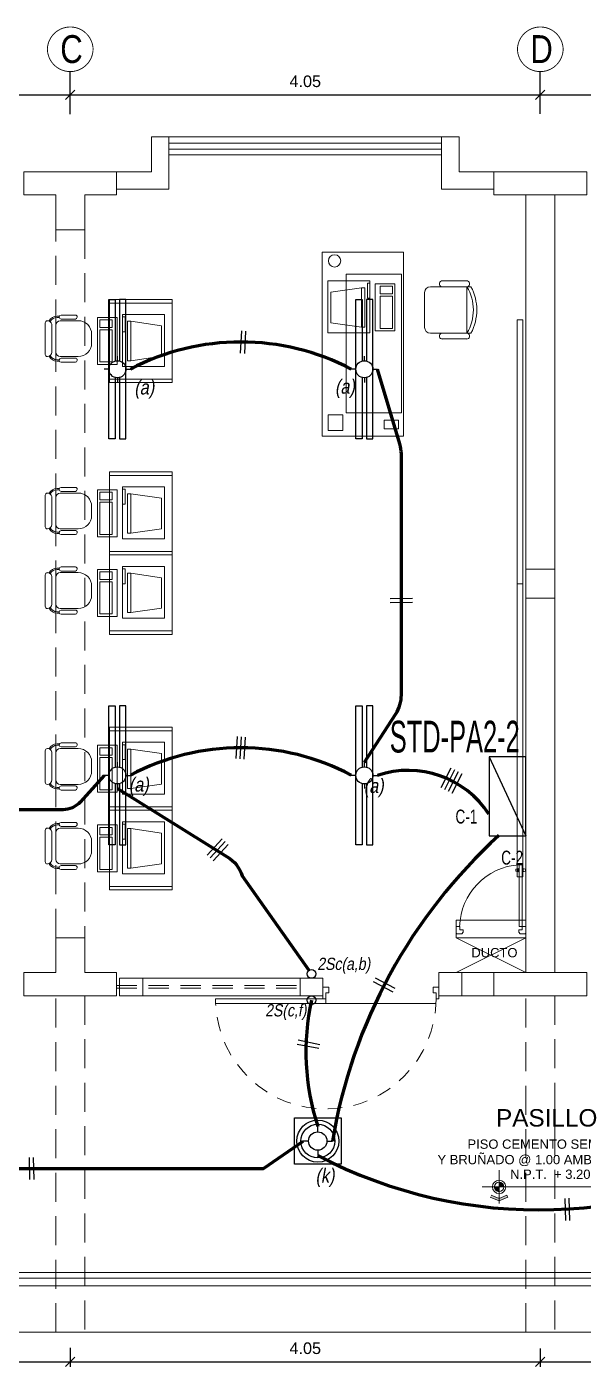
# Model space of a CAD drawing. Header units: millimetres. Extents: x 3354 to 3637, y 1117 to 1358.
# Drawn here: x 3386.53 to 3391.33, y 1168.26 to 1179.74 of the extents above; entities that cross this region are included whole.
import ezdxf

# ---------------------------------------------------------------- set-up
doc = ezdxf.new("R2010")
doc.units = ezdxf.units.MM
doc.linetypes.add('DASHED2', pattern=[0.375, 0.25, -0.125])
doc.linetypes.add('TRAZOS2', pattern=[0.225, 0.15, -0.075])
for name, color, linetype, lineweight in [('ACCESORIOS', 4, 'Continuous', 18), ('cables', 152, 'Continuous', 60), ('CASCO', 252, 'Continuous', 9), ('INTERRUP', 220, 'Continuous', 25), ('TABLERO', 122, 'Continuous', 25)]:
    doc.layers.add(name, color=color, linetype=linetype, lineweight=lineweight)
doc.layers.add('Efec-muebles', color=7, linetype='Continuous', lineweight=13, true_color=0x85826f)
doc.layers.add('LUMINARIAS', color=2, linetype='Continuous')
doc.styles.add('1', font='arial.ttf')
doc.styles.add('2-SIETE', font='ARIALN.TTF', dxfattribs={"height": 0.07})
doc.styles.add('BYE', font='ARIALN.TTF', dxfattribs={"oblique": 10, "height": 2})
doc.styles.get("Standard").update_dxf_attribs({"font": 'arial.ttf'})
doc.styles.add('style1', font='arial.ttf')
doc.styles.add('style2', font='arial.ttf')
doc.dimstyles.new('Esc  1  50', dxfattribs={"dimtxt": 0.1, "dimasz": 0.08, "dimexe": 0.2, "dimexo": 0.15, "dimgap": 0.065, "dimtad": 1, "dimzin": 4, "dimdsep": 46, "dimtxsty": 'Standard', "dimblk": 'OBLIQUE', "dimcen": 0.12, "dimdle": 0.15, "dimadec": 0, "dimazin": 0, "dimtfac": 1, "dimtix": 1, "dimtmove": 0, "dimatfit": 3, "dimldrblk": 'OBLIQUE', "dimfxl": 1, "dimarcsym": 0})

# ---------------------------------------------------------------- blocks, each defined once
blk = doc.blocks.new('RECTANG')
for p, q in [((1, 1), (0, 1)), ((0, 1), (0, 0)), ((1, 0), (1, 1)), ((0, 0), (1, 0))]:
    blk.add_line(p, q)
blk = doc.blocks.new('Silla-3')
at = {"color": 0}
for p, q in [((-0.085, 0.909), (0.085, 0.909)), ((-0.447, 0.601), (-0.447, 0.329)), ((-0.404, 0.635), (-0.413, 0.635)), ((-0.37, 0.329), (-0.37, 0.601)), ((-0.34, 0.314), (-0.34, 0.654)), ((0.34, 0.654), (0.34, 0.314)), ((0.37, 0.329), (0.37, 0.601)), ((0.404, 0.635), (0.413, 0.635)), ((0.447, 0.601), (0.447, 0.329)), ((-0.425, 0.253), (-0.425, 0.298)), ((-0.413, 0.295), (-0.404, 0.295)), ((-0.4, 0.253), (-0.4, 0.296)), ((0.4, 0.253), (0.4, 0.296)), ((0.413, 0.295), (0.404, 0.295)), ((0.425, 0.253), (0.425, 0.298)), ((-0.34, 0.072), (-0.34, 0.072)), ((0.297, 0.03), (-0.298, 0.03)), ((0.255, 0.229), (-0.255, 0.229)), ((-0.255, 0.157), (0.255, 0.157)), ((0.34, 0.072), (0.34, 0.072))]:
    blk.add_line(p, q, dxfattribs=at)
for centre, radius, start, end in [((-0.085, 0.654), 0.255, 90, 180), ((0.085, 0.654), 0.255, 0, 90), ((-0.413, 0.601), 0.034, 90, 180), ((-0.404, 0.601), 0.034, 0, 90), ((0.404, 0.601), 0.034, 90, 180), ((0.413, 0.601), 0.034, 0, 90), ((-0.413, 0.329), 0.034, 180, 270), ((-0.255, 0.253), 0.17, 180, 242.1194), ((-0.404, 0.329), 0.034, 270, 0), ((-0.255, 0.253), 0.145, 180, 242.3805), ((-0.255, 0.314), 0.085, 180, 270), ((0.255, 0.314), 0.085, 270, 0), ((0.255, 0.253), 0.145, 297.6195, 0), ((0.255, 0.253), 0.17, 297.8806, 360), ((0.404, 0.329), 0.034, 180, 270), ((0.413, 0.329), 0.034, 270, 0), ((-0.255, 0.072), 0.085, 90, 180), ((-0.298, 0.072), 0.0425, 180, 270), ((0.255, 0.072), 0.085, 360, 90), ((0.297, 0.072), 0.0425, 270, 360)]:
    blk.add_arc(centre, radius, start, end, dxfattribs=at)
blk = doc.blocks.new('MUEBLE MAESTRO INT')
at = {"layer": 'Efec-muebles', "lineweight": 15}
for p, q in [((3228.44, 1644.779), (3228.44, 1646.364)), ((3228.44, 1646.364), (3229.14, 1646.364)), ((3229.14, 1646.364), (3229.14, 1644.779)), ((3228.779, 1646.057), (3228.516, 1646.018)), ((3228.809, 1646.057), (3228.779, 1646.057)), ((3228.779, 1646.057), (3228.779, 1645.717)), ((3228.809, 1645.717), (3228.809, 1646.057)), ((3228.851, 1646.095), (3228.83, 1646.095)), ((3228.83, 1646.095), (3228.83, 1645.967)), ((3229.723, 1646.065), (3229.373, 1646.065)), ((3229.473, 1646.115), (3229.688, 1646.115)), ((3229.688, 1645.665), (3229.688, 1646.065)), ((3228.516, 1646.018), (3228.516, 1645.755)), ((3228.83, 1645.967), (3228.851, 1645.967)), ((3229.323, 1646.015), (3229.323, 1645.715)), ((3228.516, 1645.755), (3228.779, 1645.717)), ((3228.779, 1645.717), (3228.809, 1645.717)), ((3229.373, 1645.665), (3229.723, 1645.665)), ((3229.373, 1645.665), (3229.473, 1645.665)), ((3229.473, 1645.615), (3229.688, 1645.615)), ((3229.14, 1644.779), (3228.44, 1644.779))]:
    blk.add_line(p, q, dxfattribs=at)
for points in [[(3228.648, 1646.173), (3229.125, 1646.173), (3229.125, 1644.98), (3228.648, 1644.98)], [(3228.492, 1644.961), (3228.62, 1644.961), (3228.62, 1644.827), (3228.492, 1644.827)], [(3228.976, 1644.915), (3229.097, 1644.915), (3229.097, 1644.84), (3228.976, 1644.84)]]:
    blk.add_lwpolyline(points, close=True, dxfattribs=at)
blk.add_circle((3228.548, 1646.288), 0.053, dxfattribs=at)
for centre, radius, start, end in [((3229.373, 1646.015), 0.05, 90, 180), ((3229.476, 1646.09), 0.0256, 83.0309, 253.726), ((3229.685, 1646.09), 0.0256, 286.274, 96.9691), ((3229.349, 1645.865), 0.394, 329.4733, 30.5267), ((3229.349, 1645.865), 0.424, 331.8371, 28.1629), ((3229.373, 1645.715), 0.05, 180, 270), ((3229.476, 1645.64), 0.0256, 106.274, 276.9691), ((3229.685, 1645.64), 0.0256, 263.0309, 73.726)]:
    blk.add_arc(centre, radius, start, end, dxfattribs=at)
for p, xscale, yscale, zscale, rotation in [((3228.851, 1645.668), 0.4476315789474938, 0.3623684210524516, 0.4476315789474938, 89.99999999761354), ((3229.068, 1645.685), 0.4049999999990632, 0.1705263157894024, 0.4049999999990632, 89.9999999976196), ((3229.046, 1646.005), 0.06394736842003113, 0.1065789473682344, 0.06394736842003113, 89.99999999755532), ((3229.046, 1645.706), 0.2771052631587736, 0.1065789473682344, 0.2771052631587736, 89.99999999764933)]:
    blk.add_blockref('RECTANG', p, dxfattribs=dict(at, xscale=xscale, yscale=yscale, zscale=zscale, rotation=rotation))
blk = doc.blocks.new('_Oblique')
at = {"color": 0, "linetype": 'ByBlock', "lineweight": -2}
blk.add_line((-0.5, -0.5), (0.5, 0.5), dxfattribs=at)
blk = doc.blocks.new('*D340')
at = {"layer": 'CASCO', "color": 0, "lineweight": -2, "transparency": 16777216}
for p, q in [((3360.386, 1257.698), (3360.386, 1258.066)), ((3364.436, 1257.698), (3364.436, 1258.066)), ((3360.236, 1257.866), (3364.586, 1257.866))]:
    blk.add_line(p, q, dxfattribs=at)
at = {"layer": 'Defpoints', "color": 0, "transparency": 16777216}
for p in [(3364.436, 1257.866), (3360.386, 1257.548), (3364.436, 1257.548)]:
    blk.add_point(p, dxfattribs=at)
at = {"layer": 'CASCO', "color": 0, "lineweight": -2, "transparency": 16777216, "xscale": 0.08, "yscale": 0.08, "zscale": 0.08, "rotation": 180}
blk.add_blockref('_Oblique', (3360.386, 1257.866), dxfattribs=at)
at = {"layer": 'CASCO', "color": 0, "lineweight": -2, "transparency": 16777216, "xscale": 0.08, "yscale": 0.08, "zscale": 0.08}
blk.add_blockref('_Oblique', (3364.436, 1257.866), dxfattribs=at)
at = {"layer": 'CASCO', "color": 0, "transparency": 16777216, "insert": (3362.411, 1257.982), "char_height": 0.1, "attachment_point": 5}
blk.add_mtext('4.05', dxfattribs=at)
blk = doc.blocks.new('*D341')
at = {"layer": 'CASCO', "color": 0, "lineweight": -2, "transparency": 16777216}
for p, q in [((3364.436, 1257.698), (3364.436, 1258.066)), ((3368.486, 1257.703), (3368.486, 1258.066)), ((3364.286, 1257.866), (3368.636, 1257.866))]:
    blk.add_line(p, q, dxfattribs=at)
at = {"layer": 'Defpoints', "color": 0, "transparency": 16777216}
for p in [(3368.486, 1257.866), (3364.436, 1257.548), (3368.486, 1257.553)]:
    blk.add_point(p, dxfattribs=at)
at = {"layer": 'CASCO', "color": 0, "lineweight": -2, "transparency": 16777216, "xscale": 0.08, "yscale": 0.08, "zscale": 0.08, "rotation": 180}
blk.add_blockref('_Oblique', (3364.436, 1257.866), dxfattribs=at)
at = {"layer": 'CASCO', "color": 0, "lineweight": -2, "transparency": 16777216, "xscale": 0.08, "yscale": 0.08, "zscale": 0.08}
blk.add_blockref('_Oblique', (3368.486, 1257.866), dxfattribs=at)
at = {"layer": 'CASCO', "color": 0, "transparency": 16777216, "insert": (3366.461, 1257.982), "char_height": 0.1, "attachment_point": 5}
blk.add_mtext('4.05', dxfattribs=at)
blk = doc.blocks.new('*D342')
at = {"layer": 'CASCO', "color": 0, "lineweight": -2, "transparency": 16777216}
for p, q in [((3368.486, 1257.703), (3368.486, 1258.066)), ((3372.536, 1257.698), (3372.536, 1258.066)), ((3368.336, 1257.866), (3372.686, 1257.866))]:
    blk.add_line(p, q, dxfattribs=at)
at = {"layer": 'Defpoints', "color": 0, "transparency": 16777216}
for p in [(3372.536, 1257.866), (3368.486, 1257.553), (3372.536, 1257.548)]:
    blk.add_point(p, dxfattribs=at)
at = {"layer": 'CASCO', "color": 0, "lineweight": -2, "transparency": 16777216, "xscale": 0.08, "yscale": 0.08, "zscale": 0.08, "rotation": 180}
blk.add_blockref('_Oblique', (3368.486, 1257.866), dxfattribs=at)
at = {"layer": 'CASCO', "color": 0, "lineweight": -2, "transparency": 16777216, "xscale": 0.08, "yscale": 0.08, "zscale": 0.08}
blk.add_blockref('_Oblique', (3372.536, 1257.866), dxfattribs=at)
at = {"layer": 'CASCO', "color": 0, "transparency": 16777216, "insert": (3370.511, 1257.982), "char_height": 0.1, "attachment_point": 5}
blk.add_mtext('4.05', dxfattribs=at)
blk = doc.blocks.new('*D352')
at = {"layer": 'CASCO', "color": 0, "lineweight": -2, "transparency": 16777216}
for p, q in [((3360.386, 1247.068), (3360.386, 1246.749)), ((3364.436, 1247.068), (3364.436, 1246.749)), ((3360.236, 1246.949), (3364.586, 1246.949))]:
    blk.add_line(p, q, dxfattribs=at)
at = {"layer": 'Defpoints', "color": 0, "transparency": 16777216}
for p in [(3360.386, 1247.218), (3364.436, 1247.218), (3364.436, 1246.949)]:
    blk.add_point(p, dxfattribs=at)
at = {"layer": 'CASCO', "color": 0, "lineweight": -2, "transparency": 16777216, "xscale": 0.08, "yscale": 0.08, "zscale": 0.08, "rotation": 180}
blk.add_blockref('_Oblique', (3360.386, 1246.949), dxfattribs=at)
at = {"layer": 'CASCO', "color": 0, "lineweight": -2, "transparency": 16777216, "xscale": 0.08, "yscale": 0.08, "zscale": 0.08}
blk.add_blockref('_Oblique', (3364.436, 1246.949), dxfattribs=at)
at = {"layer": 'CASCO', "color": 0, "transparency": 16777216, "insert": (3362.411, 1247.065), "char_height": 0.1, "attachment_point": 5}
blk.add_mtext('4.05', dxfattribs=at)
blk = doc.blocks.new('*D353')
at = {"layer": 'CASCO', "color": 0, "lineweight": -2, "transparency": 16777216}
for p, q in [((3364.436, 1247.068), (3364.436, 1246.749)), ((3368.486, 1247.064), (3368.486, 1246.749)), ((3364.286, 1246.949), (3368.636, 1246.949))]:
    blk.add_line(p, q, dxfattribs=at)
at = {"layer": 'Defpoints', "color": 0, "transparency": 16777216}
for p in [(3364.436, 1247.218), (3368.486, 1247.214), (3368.486, 1246.949)]:
    blk.add_point(p, dxfattribs=at)
at = {"layer": 'CASCO', "color": 0, "lineweight": -2, "transparency": 16777216, "xscale": 0.08, "yscale": 0.08, "zscale": 0.08, "rotation": 180}
blk.add_blockref('_Oblique', (3364.436, 1246.949), dxfattribs=at)
at = {"layer": 'CASCO', "color": 0, "lineweight": -2, "transparency": 16777216, "xscale": 0.08, "yscale": 0.08, "zscale": 0.08}
blk.add_blockref('_Oblique', (3368.486, 1246.949), dxfattribs=at)
at = {"layer": 'CASCO', "color": 0, "transparency": 16777216, "insert": (3366.461, 1247.065), "char_height": 0.1, "attachment_point": 5}
blk.add_mtext('4.05', dxfattribs=at)
blk = doc.blocks.new('*D354')
at = {"layer": 'CASCO', "color": 0, "lineweight": -2, "transparency": 16777216}
for p, q in [((3368.486, 1247.064), (3368.486, 1246.749)), ((3372.536, 1247.068), (3372.536, 1246.749)), ((3368.336, 1246.949), (3372.686, 1246.949))]:
    blk.add_line(p, q, dxfattribs=at)
at = {"layer": 'Defpoints', "color": 0, "transparency": 16777216}
for p in [(3368.486, 1247.214), (3372.536, 1247.218), (3372.536, 1246.949)]:
    blk.add_point(p, dxfattribs=at)
at = {"layer": 'CASCO', "color": 0, "lineweight": -2, "transparency": 16777216, "xscale": 0.08, "yscale": 0.08, "zscale": 0.08, "rotation": 180}
blk.add_blockref('_Oblique', (3368.486, 1246.949), dxfattribs=at)
at = {"layer": 'CASCO', "color": 0, "lineweight": -2, "transparency": 16777216, "xscale": 0.08, "yscale": 0.08, "zscale": 0.08}
blk.add_blockref('_Oblique', (3372.536, 1246.949), dxfattribs=at)
at = {"layer": 'CASCO', "color": 0, "transparency": 16777216, "insert": (3370.511, 1247.065), "char_height": 0.1, "attachment_point": 5}
blk.add_mtext('4.05', dxfattribs=at)
blk = doc.blocks.new('dtyrdyt')
at = {"layer": 'CASCO'}
h = blk.add_hatch(color=256, dxfattribs=at)
h.paths.add_polyline_path([(850.126, 424.939), (850.167, 424.939, 0.414214), (850.126, 424.98)])
h.paths.add_polyline_path([(850.126, 424.898), (850.126, 424.939), (850.084, 424.939, 0.414214)])
blk.add_hatch(color=256, dxfattribs=at).paths.add_polyline_path([(850.126, 424.839), (850.057, 424.867), (850.049, 424.849), (850.126, 424.818), (850.202, 424.849), (850.194, 424.867)])
for p, q in [((850.126, 424.939), (850.126, 425.084)), ((849.981, 424.939), (850.981, 424.939)), ((850.126, 424.939), (850.126, 424.795)), ((850.126, 424.818), (850.049, 424.849)), ((850.126, 424.839), (850.057, 424.867)), ((850.126, 424.839), (850.194, 424.867)), ((850.126, 424.818), (850.202, 424.849)), ((850.202, 424.849), (850.194, 424.867))]:
    blk.add_line(p, q, dxfattribs=at)
for radius in [0.0578, 0.0413]:
    blk.add_circle((850.126, 424.939), radius, dxfattribs=at)
blk = doc.blocks.new('cgytutytry')
at = {"layer": 'CASCO'}
for p, q in [((-4.482, 891.175), (-4.487, 891.175)), ((-4.487, 891.175), (-4.487, 891.1)), ((-4.487, 891.1), (-4.487, 891.175)), ((-4.487, 891.175), (-4.482, 891.175)), ((-4.482, 891.18), (-4.482, 891.175)), ((-4.391, 891.18), (-4.482, 891.18)), ((-4.482, 891.175), (-4.482, 891.18)), ((-4.386, 891.126), (-4.432, 891.126)), ((-4.432, 891.126), (-4.432, 891.08)), ((-4.391, 891.18), (-4.391, 891.175)), ((-4.391, 891.18), (-4.391, 891.175)), ((-4.386, 891.175), (-4.391, 891.175)), ((-4.391, 891.175), (-4.386, 891.175)), ((-4.386, 891.175), (-4.386, 891.126)), ((-4.386, 891.175), (-4.386, 891.126)), ((-4.386, 891.085), (-4.386, 891.126)), ((-4.386, 891.126), (-3.497, 891.126)), ((-3.598, 891.132), (-3.598, 891.14)), ((-3.598, 891.14), (-3.594, 891.14)), ((-3.55, 891.132), (-3.598, 891.132)), ((-3.594, 891.155), (-3.589, 891.175)), ((-3.594, 891.14), (-3.594, 891.155)), ((-3.589, 891.175), (-3.559, 891.175)), ((-3.559, 891.175), (-3.554, 891.155)), ((-3.554, 891.155), (-3.554, 891.137)), ((-3.554, 891.137), (-3.55, 891.137)), ((-3.55, 891.137), (-3.55, 891.132)), ((-3.497, 891.126), (-3.497, 891.085)), ((-4.467, 891.08), (-4.487, 891.1)), ((-4.467, 891.08), (-4.487, 891.1)), ((-4.432, 891.08), (-4.467, 891.08)), ((-4.432, 891.08), (-4.467, 891.08)), ((-3.497, 891.085), (-4.386, 891.085)), ((-3.598, 891.075), (-3.598, 891.08)), ((-3.598, 891.08), (-3.55, 891.08)), ((-3.594, 891.075), (-3.598, 891.075)), ((-3.594, 891.057), (-3.594, 891.075)), ((-3.589, 891.037), (-3.594, 891.057)), ((-3.559, 891.037), (-3.589, 891.037)), ((-3.554, 891.057), (-3.559, 891.037)), ((-3.55, 891.075), (-3.554, 891.075)), ((-3.554, 891.075), (-3.554, 891.057)), ((-3.55, 891.08), (-3.55, 891.075)), ((-4.467, 890.281), (-4.487, 890.261)), ((-4.487, 890.261), (-4.467, 890.281)), ((-4.487, 890.261), (-4.487, 890.185)), ((-4.487, 890.185), (-4.487, 890.261)), ((-4.487, 890.185), (-4.482, 890.185)), ((-4.482, 890.185), (-4.487, 890.185)), ((-4.482, 890.185), (-4.482, 890.18)), ((-4.482, 890.18), (-4.482, 890.185)), ((-4.482, 890.18), (-4.391, 890.18)), ((-4.467, 890.281), (-4.433, 890.281)), ((-4.467, 890.281), (-4.433, 890.281)), ((-4.433, 890.281), (-4.433, 890.231)), ((-4.433, 890.231), (-4.386, 890.231)), ((-4.391, 890.185), (-4.386, 890.185)), ((-4.391, 890.185), (-4.391, 890.18)), ((-4.386, 890.185), (-4.391, 890.185)), ((-4.391, 890.185), (-4.391, 890.18)), ((-4.386, 890.231), (-4.386, 890.185)), ((-4.386, 890.231), (-4.386, 890.185))]:
    blk.add_line(p, q, dxfattribs=at)
for points in [[(-4.432, 891.08), (-4.432, 891.126), (-4.386, 891.126)], [(-4.386, 890.231), (-4.433, 890.231), (-4.433, 890.281)]]:
    blk.add_lwpolyline(points, dxfattribs=at)
for points in [[(-3.497, 891.126), (-3.497, 891.085), (-4.386, 891.085), (-4.386, 891.126)], [(-3.55, 891.132), (-3.55, 891.137), (-3.598, 891.137), (-3.598, 891.132)], [(-3.554, 891.14), (-3.554, 891.155), (-3.559, 891.175), (-3.589, 891.175), (-3.594, 891.155), (-3.594, 891.14)], [(-3.55, 891.08), (-3.55, 891.075), (-3.598, 891.075), (-3.598, 891.08)], [(-3.554, 891.071), (-3.554, 891.057), (-3.559, 891.037), (-3.589, 891.037), (-3.594, 891.057), (-3.594, 891.071)]]:
    blk.add_lwpolyline(points, close=True, dxfattribs=at)
blk.add_arc((-4.408, 891.143), 0.913, 271.3362, 356.359, dxfattribs=at)
blk = doc.blocks.new('THT')
for p, q in [((-1.074, 0.413), (-1.014, 0.413)), ((-1.074, 0.293), (-1.074, 0.413)), ((-1.014, 0.413), (-1.014, 0.353)), ((0.126, 0.413), (0.066, 0.413)), ((0.066, 0.413), (0.066, 0.353)), ((0.126, 0.293), (0.126, 0.413)), ((-1.044, 0.293), (-1.074, 0.293)), ((-1.044, 0.353), (-1.044, 0.293)), ((-1.014, 0.353), (-1.044, 0.353)), ((0.066, 0.353), (0.096, 0.353)), ((0.096, 0.353), (0.096, 0.293)), ((0.096, 0.293), (0.126, 0.293)), ((0.096, 0.293), (0.096, 0.245)), ((1.236, 0.293), (0.096, 0.293)), ((1.236, 0.245), (1.236, 0.293)), ((0.096, 0.245), (-1.044, 0.245)), ((0.096, 0.245), (1.236, 0.245))]:
    blk.add_line(p, q)
at = {"linetype": 'TRAZOS2'}
blk.add_arc((0.096, 0.293), 1.14, 180, 357.5868, dxfattribs=at)
blk = doc.blocks.new('fluorecescente')
at = {"color": 2}
for p, q in [((1779.418, 727.335), (1779.418, 727.375)), ((1779.345, 727.262), (1779.305, 727.262)), ((1779.492, 727.262), (1779.532, 727.262)), ((1779.418, 727.188), (1779.418, 727.148))]:
    blk.add_line(p, q, dxfattribs=at)
for points in [[(1779.348, 727.28), (1778.818, 727.28), (1778.818, 727.335), (1780.018, 727.335), (1780.018, 727.28), (1779.489, 727.28)], [(1779.348, 727.243), (1778.818, 727.243), (1778.818, 727.188), (1780.018, 727.188), (1780.018, 727.243), (1779.489, 727.243)]]:
    blk.add_lwpolyline(points, dxfattribs=at)
blk.add_circle((1779.418, 727.262), 0.0733, dxfattribs=at)
blk = doc.blocks.new('D')
at = {"layer": 'TABLERO'}
blk.add_line((3390.514, 1173.454), (3390.831, 1172.773), dxfattribs=at)
blk.add_lwpolyline([(3390.514, 1173.454), (3390.514, 1172.773), (3390.831, 1172.773), (3390.831, 1173.454)], close=True, dxfattribs=at)
blk = doc.blocks.new('FLUORESCENTE CIRCULAR 1x32W')
at = {"layer": 'LUMINARIAS'}
for p, q in [((1338.2108, 550.5744), (1338.2108, 550.6095)), ((1338.1516, 550.5152), (1338.1165, 550.5152)), ((1338.27, 550.5152), (1338.3051, 550.5152)), ((1338.2108, 550.456), (1338.2108, 550.4209))]:
    blk.add_line(p, q, dxfattribs=at)
blk.add_lwpolyline([(1338.0603, 550.6647), (1338.3603, 550.6647), (1338.3603, 550.3647), (1338.0603, 550.3647)], close=True, dxfattribs=at)
for centre, radius in [((1338.2103, 550.5147), 0.136), ((1338.2103, 550.5147), 0.1091), ((1338.2108, 550.5152), 0.0592)]:
    blk.add_circle(centre, radius, dxfattribs=at)
blk = doc.blocks.new('2 PISO')
at = {"layer": 'CASCO', "lineweight": 0}
blk.add_line((3367.636, 1257.503), (3365.286, 1257.503), dxfattribs=at)
at = {"layer": 'CASCO', "ltscale": 2}
blk.add_line((3365.286, 1257.349), (3367.636, 1257.349), dxfattribs=at)
at = {"layer": 'CASCO', "lineweight": 5}
for p, q in [((3367.761, 1250.303), (3368.361, 1250.603)), ((3368.361, 1250.303), (3367.761, 1250.603))]:
    blk.add_line(p, q, dxfattribs=at)
at = {"layer": 'CASCO', "ltscale": 2, "const_width": 0.0076}
for points in [[(3364.633, 1258.263, 0.951688), (3364.239, 1258.263, 1)], [(3368.683, 1258.263, 0.951688), (3368.289, 1258.263, 1)]]:
    blk.add_lwpolyline(points, format="xyb", close=True, dxfattribs=at)
at = {"layer": 'CASCO', "ltscale": 2}
for points in [[(3365.286, 1257.503), (3365.136, 1257.503), (3365.136, 1257.203), (3364.836, 1257.203), (3364.836, 1257.053), (3365.286, 1257.053)], [(3368.361, 1253.778), (3368.611, 1253.778), (3368.611, 1257.003), (3368.361, 1257.003)], [(3368.611, 1253.528), (3368.611, 1250.303), (3368.361, 1250.303), (3368.361, 1251.553), (3368.361, 1251.553), (3368.361, 1251.703), (3368.361, 1251.703), (3368.361, 1253.528)], [(3365.061, 1250.253), (3366.417, 1250.253), (3366.417, 1250.103), (3365.061, 1250.103)], [(3367.81, 1250.303), (3368.086, 1250.303), (3368.086, 1250.103), (3367.81, 1250.103)]]:
    blk.add_lwpolyline(points, close=True, dxfattribs=at)
at = {"layer": 'CASCO'}
for points in [[(3365.286, 1257.449), (3367.636, 1257.449), (3367.636, 1257.399), (3365.286, 1257.399), (3365.286, 1257.449)], [(3368.086, 1257.003), (3368.086, 1257.203), (3368.886, 1257.203), (3368.886, 1257.003), (3368.086, 1257.003)], [(3368.086, 1250.103), (3368.086, 1250.303), (3368.886, 1250.303), (3368.886, 1250.103), (3368.086, 1250.103)]]:
    blk.add_lwpolyline(points, dxfattribs=at)
at = {"layer": 'CASCO', "ltscale": 2}
blk.add_lwpolyline([(3367.786, 1257.053), (3368.086, 1257.053), (3368.086, 1257.203), (3367.786, 1257.203), (3367.786, 1257.503), (3367.636, 1257.503), (3367.636, 1257.053), (3367.636, 1257.053), (3367.786, 1257.053), (3367.786, 1257.053), (3367.786, 1257.053), (3367.786, 1257.053)], dxfattribs=at)
at = {"layer": 'CASCO'}
for points in [[(3364.036, 1257.003), (3364.311, 1257.003), (3364.311, 1256.703), (3364.561, 1256.703), (3364.561, 1257.003), (3364.836, 1257.003), (3364.836, 1257.203), (3364.836, 1257.203), (3364.036, 1257.203), (3364.036, 1257.203)], [(3368.336, 1253.653), (3368.336, 1255.928), (3368.286, 1255.928), (3368.286, 1253.653)], [(3368.611, 1253.778), (3368.611, 1253.528), (3368.361, 1253.528), (3368.361, 1253.778)], [(3368.336, 1253.653), (3368.336, 1251.128), (3368.286, 1251.128), (3368.286, 1253.653)], [(3364.036, 1250.303), (3364.311, 1250.303), (3364.311, 1250.603), (3364.561, 1250.603), (3364.561, 1250.303), (3364.836, 1250.303), (3364.836, 1250.103), (3364.561, 1250.103), (3364.311, 1250.103), (3364.036, 1250.103)], [(3365.061, 1250.103), (3364.861, 1250.103), (3364.861, 1250.253), (3365.061, 1250.253)], [(3366.613, 1250.103), (3366.417, 1250.103), (3366.417, 1250.253), (3366.613, 1250.253)], [(3367.81, 1250.103), (3367.613, 1250.103), (3367.613, 1250.303), (3367.81, 1250.303)]]:
    blk.add_lwpolyline(points, close=True, dxfattribs=at)
at = {"layer": 'CASCO', "linetype": 'DASHED2', "lineweight": 5}
blk.add_lwpolyline([(3364.311, 1256.703), (3364.561, 1256.703), (3364.561, 1250.603), (3364.311, 1250.603)], close=True, dxfattribs=at)
at = {"layer": 'CASCO', "lineweight": 5}
blk.add_lwpolyline([(3367.761, 1250.753), (3368.361, 1250.753), (3368.361, 1250.603), (3367.761, 1250.603)], close=True, dxfattribs=at)
at = {"layer": 'CASCO', "linetype": 'DASHED2', "lineweight": 5}
for points in [[(3364.311, 1247.203), (3364.311, 1250.103), (3364.561, 1250.103), (3364.561, 1247.203)], [(3368.361, 1247.203), (3368.361, 1250.103), (3368.611, 1250.103), (3368.611, 1247.203)]]:
    blk.add_lwpolyline(points, dxfattribs=at)
at = {"layer": 'CASCO', "linetype": 'DASHED2', "ltscale": 0.7}
for points in [[(3364.836, 1250.191), (3366.417, 1250.191)], [(3364.836, 1250.168), (3366.417, 1250.168)]]:
    blk.add_lwpolyline(points, dxfattribs=at)
at = {"layer": 'CASCO', "lineweight": 0}
blk.add_lwpolyline([(3380.586, 1247.719), (3380.586, 1247.669), (3356.372, 1247.669), (3356.372, 1247.719)], close=True, dxfattribs=at)
blk.add_lwpolyline([(3380.761, 1247.603), (3380.761, 1247.603), (3356.211, 1247.603), (3356.211, 1247.603)], dxfattribs=at)
at = {"layer": 'CASCO', "lineweight": 0, "ltscale": 0.5}
blk.add_lwpolyline([(3356.211, 1247.203), (3356.211, 1247.203), (3380.761, 1247.203), (3380.761, 1247.203)], dxfattribs=at)
at = {"layer": 'CASCO', "lineweight": 13, "xscale": -0.5999999999998181, "yscale": 0.5999999999998181, "zscale": 0.5999999999998181, "rotation": 270}
blk.add_blockref('cgytutytry', (2833.653, 1253.33), dxfattribs=at)
at = {"layer": 'CASCO', "xscale": -0.833352957778536, "yscale": 0.8333529582442725, "zscale": 0.8333529577915336}
blk.add_blockref('THT', (3366.718, 1249.833), dxfattribs=at)
at = {"layer": 'CASCO'}
blk.add_blockref('dtyrdyt', (2518.005, 823.517), dxfattribs=at)
at = {"layer": 'CASCO', "style": 'style1', "width": 0.8}
for s, p in [('C', (3364.35, 1258.14)), ('D', (3368.4, 1258.14))]:
    blk.add_text(s, height=0.24, dxfattribs=at).set_placement(p)
at = {"layer": 'CASCO', "style": '1'}
blk.add_text('N.P.T.  + 3.20', height=0.08, dxfattribs=at).set_placement((3368.226, 1248.525))
at = {"layer": 'CASCO'}
for s, insert, char_height, width, attachment_point, style in [('\\A1;DUCTO', (3368.091, 1250.433), 0.08, 2.09636, 8, '1'), ('\\A1;PASILLO', (3368.541, 1249.05), 0.15, 4.61659, 5, 'style2')]:
    blk.add_mtext(s, dxfattribs=dict(at, insert=insert, char_height=char_height, width=width, attachment_point=attachment_point, style=style))
at = {"layer": 'CASCO', "lineweight": 5, "insert": (3368.647, 1248.635), "char_height": 0.07998, "width": 2.09636, "attachment_point": 8, "style": '1'}
blk.add_mtext('PISO CEMENTO SEMIPULIDO \\PY BRUÑADO @ 1.00 AMBOS SENTIDOS', dxfattribs=at)
at = {"layer": 'CASCO'}
for base, p1, p2, picture, middle in [((3364.436, 1257.866), (3360.386, 1257.548), (3364.436, 1257.548), '*D340', (3362.411, 1257.982)), ((3368.486, 1257.866), (3364.436, 1257.548), (3368.486, 1257.553), '*D341', (3366.461, 1257.982)), ((3372.536, 1257.866), (3368.486, 1257.553), (3372.536, 1257.548), '*D342', (3370.511, 1257.982)), ((3364.436, 1246.949), (3360.386, 1247.218), (3364.436, 1247.218), '*D352', (3362.411, 1247.065)), ((3368.486, 1246.949), (3364.436, 1247.218), (3368.486, 1247.214), '*D353', (3366.461, 1247.065)), ((3372.536, 1246.949), (3368.486, 1247.214), (3372.536, 1247.218), '*D354', (3370.511, 1247.065))]:
    dim = blk.add_linear_dim(base=base, p1=p1, p2=p2, dimstyle='Esc  1  50', dxfattribs=at)
    dim.commit()
    dim.dimension.update_dxf_attribs({"geometry": picture, "text_midpoint": middle})

msp = doc.modelspace()

# ---------------------------------------------------------------- linework, layer by layer
at = {"ltscale": 0.5}
for p, q in [((3388.382, 1177.122), (3388.371, 1176.931)), ((3388.417, 1177.119), (3388.407, 1176.928)), ((3389.663, 1174.816), (3389.854, 1174.821)), ((3389.663, 1174.781), (3389.854, 1174.786)), ((3388.343, 1173.629), (3388.332, 1173.438)), ((3388.378, 1173.626), (3388.368, 1173.435)), ((3388.413, 1173.623), (3388.403, 1173.433)), ((3390.185, 1173.356, -3202.845), (3390.1, 1173.186, -3202.845)), ((3390.217, 1173.34, -3202.845), (3390.131, 1173.169, -3202.845)), ((3390.248, 1173.323, -3202.845), (3390.163, 1173.153, -3202.845)), ((3390.28, 1173.307, -3202.845), (3390.194, 1173.136, -3202.845)), ((3388.214, 1172.747), (3388.086, 1172.606)), ((3388.24, 1172.723), (3388.112, 1172.582)), ((3388.266, 1172.698), (3388.137, 1172.557)), ((3389.533, 1171.549, 18938.034), (3389.702, 1171.46, 18938.034)), ((3389.516, 1171.517, 18938.034), (3389.685, 1171.429, 18938.034)), ((3388.862, 1170.978, -18938.034), (3389.049, 1170.941, -18938.034)), ((3388.87, 1171.013, -18938.034), (3389.057, 1170.975, -18938.034)), ((3386.559, 1169.81), (3386.555, 1170)), ((3386.595, 1169.81), (3386.59, 1170.001)), ((3391.175, 1169.458), (3391.17, 1169.648)), ((3391.21, 1169.458), (3391.206, 1169.649))]:
    msp.add_line(p, q, dxfattribs=at)
at = {"color": 7, "linetype": 'Continuous', "ltscale": 0.25}
for centre in [(3388.985, 1171.582), (3388.985, 1171.355)]:
    msp.add_circle(centre, 0.038, dxfattribs=at)
at = {"layer": 'cables'}
for points in [[(3389.441, 1173.406), (3389.711, 1173.823, 0.144615), (3389.759, 1173.986), (3389.759, 1176.063, 0.072803), (3389.746, 1176.149), (3389.554, 1176.792)], [(3387.199, 1173.293), (3386.992, 1173.063, -0.213002), (3386.844, 1172.997), (3385.379, 1172.997, -0.197123), (3385.239, 1173.054), (3384.996, 1173.293)], [(3387.312, 1173.18), (3388.259, 1172.592, -0.179196), (3388.387, 1172.428), (3388.963, 1171.613)]]:
    msp.add_lwpolyline(points, format="xyb", dxfattribs=at)
msp.add_lwpolyline([(3385.055, 1170.142), (3385.682, 1169.905), (3388.57, 1169.905), (3388.913, 1170.142)], dxfattribs=at)
for centre, radius, start, end in [((3388.376, 1174.975), 2.052, 62.3762, 117.6238), ((3388.376, 1171.506), 2.025, 61.9775, 118.0225), ((3389.819, 1172.509, 3202.845), 0.827, 32.8795, 108.7094), ((3393.693, 1169.381, 18938.034), 4.592, 132.3757, 170.4569), ((3390.998, 1170.911, -18938.034), 2.062, 167.5399, 198.1579), ((3390.944, 1173.659), 4.11, 242.3891, 301.2001)]:
    msp.add_arc(centre, radius, start, end, dxfattribs=at)
at = {"layer": 'Efec-muebles'}
for p, q in [((3387.245, 1177.393), (3387.785, 1177.393)), ((3387.245, 1177.393), (3387.245, 1176.723)), ((3387.245, 1177.393), (3387.785, 1177.393)), ((3387.245, 1177.363), (3387.245, 1177.393)), ((3387.785, 1177.393), (3387.785, 1176.678)), ((3387.245, 1177.363), (3387.785, 1177.363)), ((3387.245, 1177.363), (3387.785, 1177.363)), ((3387.357, 1177.243), (3387.378, 1177.243)), ((3387.378, 1177.243), (3387.378, 1177.115)), ((3387.399, 1177.206), (3387.429, 1177.206)), ((3387.399, 1176.865), (3387.399, 1177.206)), ((3387.429, 1177.206), (3387.429, 1176.865)), ((3387.429, 1177.206), (3387.692, 1177.166)), ((3387.692, 1177.166), (3387.692, 1176.904)), ((3387.378, 1177.115), (3387.357, 1177.115)), ((3387.429, 1176.865), (3387.399, 1176.865)), ((3387.692, 1176.904), (3387.429, 1176.865)), ((3387.245, 1176.678), (3387.245, 1176.723)), ((3387.245, 1176.708), (3387.785, 1176.708)), ((3387.245, 1176.678), (3387.785, 1176.678)), ((3387.245, 1175.908), (3387.785, 1175.908)), ((3387.245, 1175.908), (3387.245, 1175.237)), ((3387.785, 1175.908), (3387.785, 1175.192)), ((3387.245, 1175.878), (3387.785, 1175.878)), ((3387.357, 1175.758), (3387.378, 1175.758)), ((3387.378, 1175.758), (3387.378, 1175.63)), ((3387.399, 1175.72), (3387.429, 1175.72)), ((3387.399, 1175.38), (3387.399, 1175.72)), ((3387.429, 1175.72), (3387.429, 1175.38)), ((3387.429, 1175.72), (3387.692, 1175.681)), ((3387.692, 1175.681), (3387.692, 1175.418)), ((3387.378, 1175.63), (3387.357, 1175.63)), ((3387.429, 1175.38), (3387.399, 1175.38)), ((3387.692, 1175.418), (3387.429, 1175.38)), ((3387.245, 1175.192), (3387.245, 1175.237)), ((3387.245, 1175.222), (3387.785, 1175.222)), ((3387.245, 1175.222), (3387.245, 1174.552)), ((3387.245, 1175.222), (3387.785, 1175.222)), ((3387.785, 1175.222), (3387.785, 1174.507)), ((3387.245, 1175.192), (3387.785, 1175.192)), ((3387.245, 1175.192), (3387.785, 1175.192)), ((3387.357, 1175.072), (3387.378, 1175.072)), ((3387.378, 1175.072), (3387.378, 1174.944)), ((3387.399, 1175.035), (3387.429, 1175.035)), ((3387.399, 1174.695), (3387.399, 1175.035)), ((3387.429, 1175.035), (3387.429, 1174.695)), ((3387.429, 1175.035), (3387.692, 1174.995)), ((3387.692, 1174.995), (3387.692, 1174.733)), ((3387.378, 1174.944), (3387.357, 1174.944)), ((3387.429, 1174.695), (3387.399, 1174.695)), ((3387.692, 1174.733), (3387.429, 1174.695)), ((3387.245, 1174.507), (3387.245, 1174.552)), ((3387.245, 1174.537), (3387.785, 1174.537)), ((3387.245, 1174.507), (3387.785, 1174.507)), ((3387.245, 1173.707), (3387.785, 1173.707)), ((3387.245, 1173.707), (3387.245, 1173.037)), ((3387.245, 1173.677), (3387.785, 1173.677)), ((3387.785, 1173.707), (3387.785, 1172.992)), ((3387.357, 1173.557), (3387.378, 1173.557)), ((3387.378, 1173.557), (3387.378, 1173.429)), ((3387.399, 1173.519), (3387.429, 1173.519)), ((3387.399, 1173.179), (3387.399, 1173.519)), ((3387.429, 1173.519), (3387.429, 1173.179)), ((3387.429, 1173.519), (3387.692, 1173.48)), ((3387.378, 1173.429), (3387.357, 1173.429)), ((3387.692, 1173.48), (3387.692, 1173.218)), ((3387.429, 1173.179), (3387.399, 1173.179)), ((3387.692, 1173.218), (3387.429, 1173.179)), ((3387.245, 1172.992), (3387.245, 1173.037)), ((3387.245, 1173.022), (3387.785, 1173.022)), ((3387.245, 1173.022), (3387.245, 1172.351)), ((3387.245, 1173.022), (3387.785, 1173.022)), ((3387.245, 1172.992), (3387.785, 1172.992)), ((3387.245, 1172.992), (3387.785, 1172.992)), ((3387.785, 1173.022), (3387.785, 1172.306)), ((3387.357, 1172.871), (3387.378, 1172.871)), ((3387.378, 1172.871), (3387.378, 1172.744)), ((3387.399, 1172.834), (3387.429, 1172.834)), ((3387.399, 1172.494), (3387.399, 1172.834)), ((3387.429, 1172.834), (3387.429, 1172.494)), ((3387.429, 1172.834), (3387.692, 1172.794)), ((3387.378, 1172.744), (3387.357, 1172.744)), ((3387.692, 1172.794), (3387.692, 1172.532)), ((3387.429, 1172.494), (3387.399, 1172.494)), ((3387.692, 1172.532), (3387.429, 1172.494)), ((3387.245, 1172.306), (3387.245, 1172.351)), ((3387.245, 1172.336), (3387.785, 1172.336)), ((3387.245, 1172.306), (3387.785, 1172.306))]:
    msp.add_line(p, q, dxfattribs=at)

# ---------------------------------------------------------------- block references
for name, p in [('2 PISO', (22.47, -78.709)), ('D', (0, 0))]:
    msp.add_blockref(name, p)
at = {"rotation": 89.99999999999997}
for p in [(4114.574, -602.626), (4116.702, -602.626), (4114.574, -606.125), (4116.702, -606.125)]:
    msp.add_blockref('fluorecescente', p, dxfattribs=at)
at = {"layer": 'Efec-muebles'}
msp.add_blockref('MUEBLE MAESTRO INT', (160.636, -468.562), dxfattribs=at)
for name, p, xscale, yscale, zscale, rotation in [('Silla-3', (3386.677, 1177.056), -0.4549380517778445, 0.4549380517778445, 0.4549380517777878, 270.0000000000001), ('RECTANG', (3387.141, 1176.834), -0.4049999999990632, 0.1705263157894024, 0.4050000000000269, 270.0000000023804), ('RECTANG', (3387.162, 1177.153), -0.06394736842003113, 0.1065789473682344, 0.06394736842105689, 270.0000000024448), ('RECTANG', (3387.357, 1176.817), -0.4476315789474938, 0.3623684210524516, 0.4476315789473982, 270.0000000023865), ('RECTANG', (3387.162, 1176.855), -0.2771052631587736, 0.1065789473682344, 0.2771052631579132, 270.0000000023507), ('Silla-3', (3386.677, 1175.571), -0.4549380517778445, 0.4549380517778445, 0.4549380517777878, 270.0000000000001), ('RECTANG', (3387.141, 1175.348), -0.4049999999990632, 0.1705263157894024, 0.4050000000000269, 270.0000000023804), ('RECTANG', (3387.162, 1175.668), -0.06394736842003113, 0.1065789473682344, 0.06394736842105689, 270.0000000024448), ('RECTANG', (3387.357, 1175.331), -0.4476315789474938, 0.3623684210524516, 0.4476315789473982, 270.0000000023865), ('RECTANG', (3387.162, 1175.369), -0.2771052631587736, 0.1065789473682344, 0.2771052631579132, 270.0000000023507), ('Silla-3', (3386.677, 1174.885), -0.4549380517778445, 0.4549380517778445, 0.4549380517777878, 270.0000000000001), ('RECTANG', (3387.141, 1174.663), -0.4049999999990632, 0.1705263157894024, 0.4050000000000269, 270.0000000023804), ('RECTANG', (3387.162, 1174.982), -0.06394736842003113, 0.1065789473682344, 0.06394736842105689, 270.0000000024448), ('RECTANG', (3387.357, 1174.646), -0.4476315789474938, 0.3623684210524516, 0.4476315789473982, 270.0000000023865), ('RECTANG', (3387.162, 1174.684), -0.2771052631587736, 0.1065789473682344, 0.2771052631579132, 270.0000000023507), ('Silla-3', (3386.677, 1173.37), -0.4549380517778445, 0.4549380517778445, 0.4549380517777878, 270.0000000000001), ('RECTANG', (3387.141, 1173.147), -0.4049999999990632, 0.1705263157894024, 0.4050000000000269, 270.0000000023804), ('RECTANG', (3387.162, 1173.467), -0.06394736842003113, 0.1065789473682344, 0.06394736842105689, 270.0000000024448), ('RECTANG', (3387.357, 1173.131), -0.4476315789474938, 0.3623684210524516, 0.4476315789473982, 270.0000000023865), ('RECTANG', (3387.162, 1173.169), -0.2771052631587736, 0.1065789473682344, 0.2771052631579132, 270.0000000023507), ('Silla-3', (3386.677, 1172.684), -0.4549380517778445, 0.4549380517778445, 0.4549380517777878, 270.0000000000001), ('RECTANG', (3387.141, 1172.462), -0.4049999999990632, 0.1705263157894024, 0.4050000000000269, 270.0000000023804), ('RECTANG', (3387.162, 1172.781), -0.06394736842003113, 0.1065789473682344, 0.06394736842105689, 270.0000000024448), ('RECTANG', (3387.357, 1172.445), -0.4476315789474938, 0.3623684210524516, 0.4476315789473982, 270.0000000023865), ('RECTANG', (3387.162, 1172.483), -0.2771052631587736, 0.1065789473682344, 0.2771052631579132, 270.0000000023507)]:
    msp.add_blockref(name, p, dxfattribs=dict(at, xscale=xscale, yscale=yscale, zscale=zscale, rotation=rotation))
at = {"layer": 'LUMINARIAS', "xscale": 1.33333333333303, "yscale": 1.33333333333303, "zscale": 1.33333333333303, "rotation": 90.00000000000001}
msp.add_blockref('FLUORESCENTE CIRCULAR 1x32W', (4123.059, -614.139), dxfattribs=at)

# ---------------------------------------------------------------- texts
at = {"layer": 'ACCESORIOS', "color": 4, "linetype": 'Continuous', "lineweight": 20, "ltscale": 0.1, "style": 'BYE', "oblique": 10}
for s, height, p in [('(a)', 0.1229, (3387.458, 1176.575)), ('(a)', 0.1229, (3389.187, 1176.582)), ('(a)', 0.1229, (3387.411, 1173.153)), ('(a)', 0.1229, (3389.435, 1173.141)), ('2Sc(a,b)', 0.1054, (3389.035, 1171.616, 19008.667)), ('2S(c,f)', 0.1054, (3388.586, 1171.216, 19008.667)), ('(k)', 0.1229, (3389.019, 1169.783, 3226.374))]:
    msp.add_text(s, height=height, dxfattribs=at).set_placement(p)
at = {"layer": 'INTERRUP', "width": 0.7}
for s, p in [('C-1', (3390.225, 1172.878)), ('C-2', (3390.619, 1172.524))]:
    msp.add_text(s, height=0.12, dxfattribs=at).set_placement(p)
at = {"layer": 'TABLERO', "style": '2-SIETE', "width": 0.7}
msp.add_text('STD-PA2-2', height=0.2733, rotation=0.0173, dxfattribs=at).set_placement((3389.659, 1173.49, 0.112))

doc.saveas('drawing.dxf')
